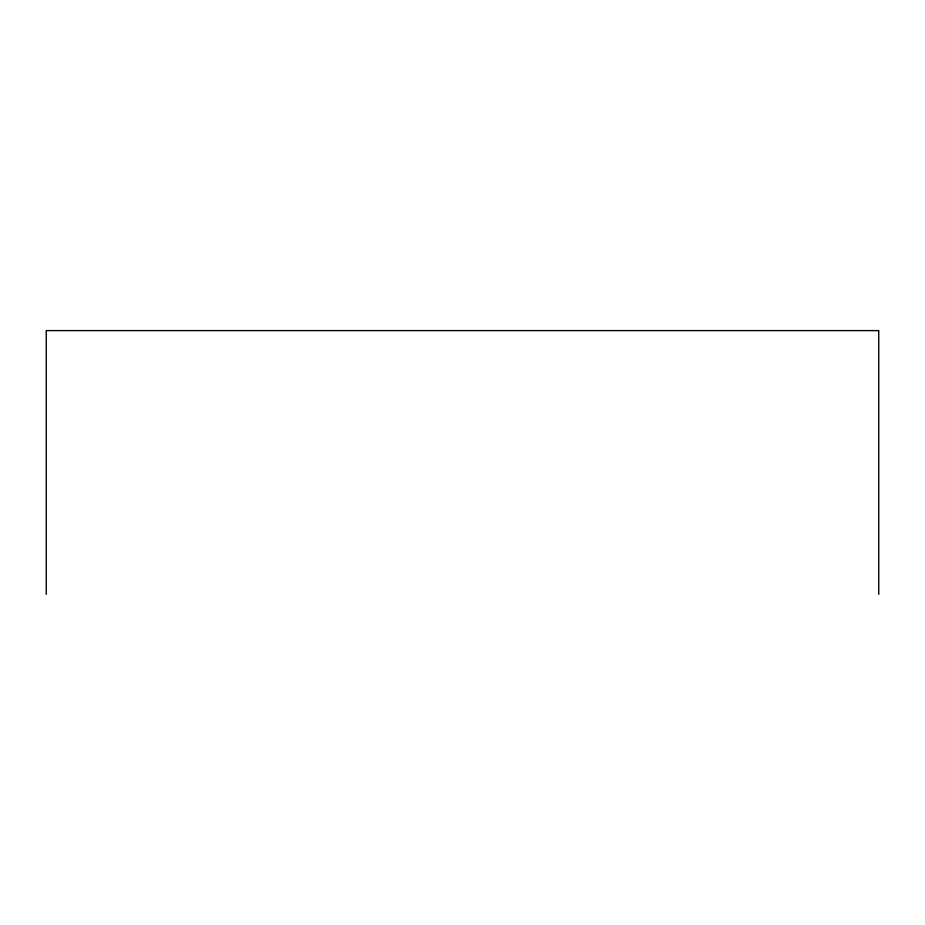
<?xml version="1.0" encoding="UTF-8"?>
<svg xmlns="http://www.w3.org/2000/svg" width="925" height="925" viewBox="0 0 925 925"><rect width="100%" height="100%" fill="white"/><g stroke="black" fill="none" stroke-linecap="round" stroke-linejoin="round"><path stroke-width="1.39" d="M878.75 594.393L878.75 330.607L46.25 330.607L46.25 594.393"/></g></svg>
